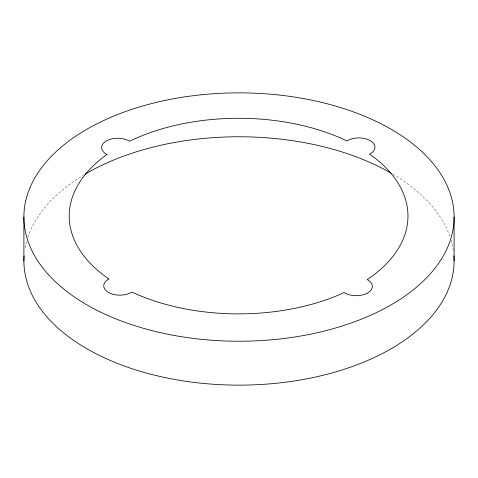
<?xml version="1.0" encoding="UTF-8"?>
<svg xmlns="http://www.w3.org/2000/svg" width="478" height="478" viewBox="0 0 478 478"><rect width="100%" height="100%" fill="white"/><g stroke="black" fill="none" stroke-linecap="round" stroke-linejoin="round"><path stroke-width="0.36" stroke-dasharray="2.39 1.79" d="M25.077 247.974A215.1 124.184 0 0 1 26.953 240.099M27.849 237.255A215.1 124.184 0 0 1 83.268 175.289M392.928 174.207A215.1 124.184 0 0 1 450.151 237.255M451.047 240.099A215.1 124.184 0 0 1 453.485 251.571"/><path stroke-width="0.72" d="M454.1 217.048A215.1 124.184 0 0 1 131.45 324.598A215.1 124.184 0 0 1 131.45 109.498A215.1 124.184 0 0 1 454.1 217.048L454.1 260.952M23.9 217.048L23.9 260.952M453.921 255.897A215.1 124.184 0 0 1 239 385.143A215.1 124.184 0 0 1 24.079 255.897M85.072 174.207A215.1 124.184 0 0 1 391.1 173.138M106.947 154.466L105.997 155.213A169.391 97.799 0 0 0 107.891 278.298L108.942 278.997L108.464 279.254A16.133 9.315 0 0 0 108.769 292.596A16.133 9.315 0 0 0 131.862 292.076L133.153 292.626A169.391 97.799 0 0 0 339.362 294.681L344.076 292.512A16.133 9.315 0 0 0 367.457 293.08A16.133 9.315 0 0 0 367.212 279.564L371.167 276.941A169.391 97.799 0 0 0 374.728 157.889L369.619 154.149A16.133 9.315 0 0 0 370.229 140.64A16.133 9.315 0 0 0 346.837 140.998L344.005 139.528A169.391 97.799 0 0 0 130.811 140.628L129.604 141.231L129.15 140.956A16.133 9.315 0 0 0 106.038 141.13A16.133 9.315 0 0 0 106.947 154.466"/></g></svg>
